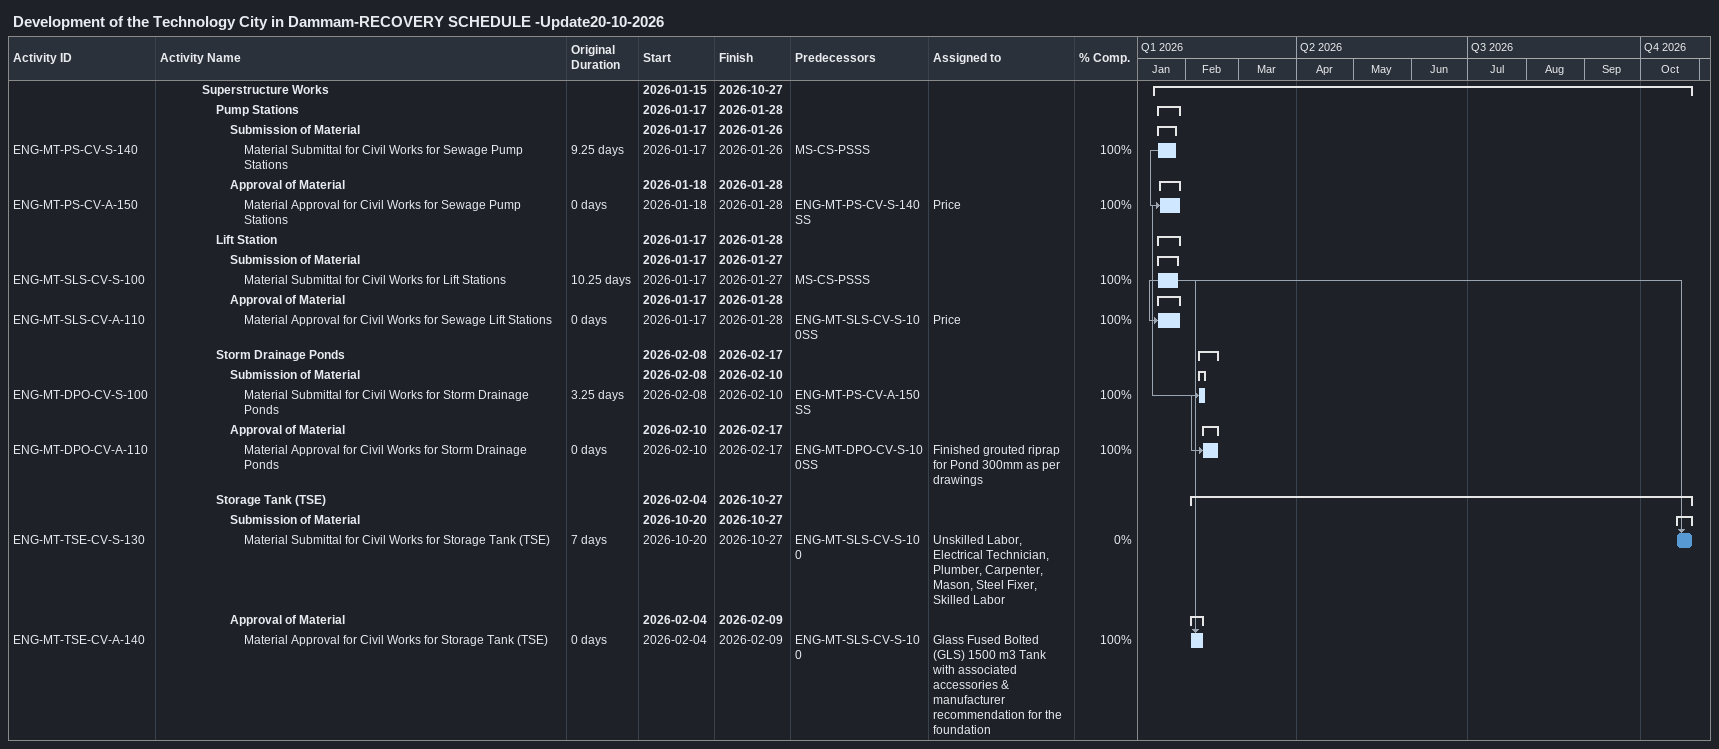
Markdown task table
Development of the Technology City in Dammam-RECOVERY SCHEDULE -Update20-10-2026

| ID | Level | Task | Original duration | Start | Finish | Predecessors | Resources | % complete |
|---|---|---|---|---|---|---|---|---|
|  | 4 | **Superstructure Works** |  | 2026-01-15 | 2026-10-27 |  |  |  |
|  | 5 | **Pump Stations** |  | 2026-01-17 | 2026-01-28 |  |  |  |
|  | 6 | **Submission of Material** |  | 2026-01-17 | 2026-01-26 |  |  |  |
| ENG-MT-PS-CV-S-140 | 7 | Material Submittal for Civil Works for Sewage Pump Stations | 9.25d | 2026-01-17 | 2026-01-26 | MS-CS-PSSS |  | 100 |
|  | 6 | **Approval of Material** |  | 2026-01-18 | 2026-01-28 |  |  |  |
| ENG-MT-PS-CV-A-150 | 7 | Material Approval for Civil Works for Sewage Pump Stations | 0d | 2026-01-18 | 2026-01-28 | ENG-MT-PS-CV-S-140SS | Price | 100 |
|  | 5 | **Lift Station** |  | 2026-01-17 | 2026-01-28 |  |  |  |
|  | 6 | **Submission of Material** |  | 2026-01-17 | 2026-01-27 |  |  |  |
| ENG-MT-SLS-CV-S-100 | 7 | Material Submittal for Civil Works for Lift Stations | 10.25d | 2026-01-17 | 2026-01-27 | MS-CS-PSSS |  | 100 |
|  | 6 | **Approval of Material** |  | 2026-01-17 | 2026-01-28 |  |  |  |
| ENG-MT-SLS-CV-A-110 | 7 | Material Approval for Civil Works for Sewage Lift Stations | 0d | 2026-01-17 | 2026-01-28 | ENG-MT-SLS-CV-S-100SS | Price | 100 |
|  | 5 | **Storm Drainage Ponds** |  | 2026-02-08 | 2026-02-17 |  |  |  |
|  | 6 | **Submission of Material** |  | 2026-02-08 | 2026-02-10 |  |  |  |
| ENG-MT-DPO-CV-S-100 | 7 | Material Submittal for Civil Works for Storm Drainage Ponds | 3.25d | 2026-02-08 | 2026-02-10 | ENG-MT-PS-CV-A-150SS |  | 100 |
|  | 6 | **Approval of Material** |  | 2026-02-10 | 2026-02-17 |  |  |  |
| ENG-MT-DPO-CV-A-110 | 7 | Material Approval for Civil Works for Storm Drainage Ponds | 0d | 2026-02-10 | 2026-02-17 | ENG-MT-DPO-CV-S-100SS | Finished grouted riprap for Pond 300mm as per drawings | 100 |
|  | 5 | **Storage Tank (TSE)** |  | 2026-02-04 | 2026-10-27 |  |  |  |
|  | 6 | **Submission of Material** |  | 2026-10-20 | 2026-10-27 |  |  |  |
| ENG-MT-TSE-CV-S-130 | 7 | Material Submittal for Civil Works for Storage Tank (TSE) | 7d | 2026-10-20 | 2026-10-27 | ENG-MT-SLS-CV-S-100 | Unskilled Labor, Electrical Technician, Plumber, Carpenter, Mason, Steel Fixer, Skilled Labor | 0 |
|  | 6 | **Approval of Material** |  | 2026-02-04 | 2026-02-09 |  |  |  |
| ENG-MT-TSE-CV-A-140 | 7 | Material Approval for Civil Works for Storage Tank (TSE) | 0d | 2026-02-04 | 2026-02-09 | ENG-MT-SLS-CV-S-100 | Glass Fused Bolted (GLS) 1500 m3 Tank with associated accessories & manufacturer recommendation for the foundation | 100 |
